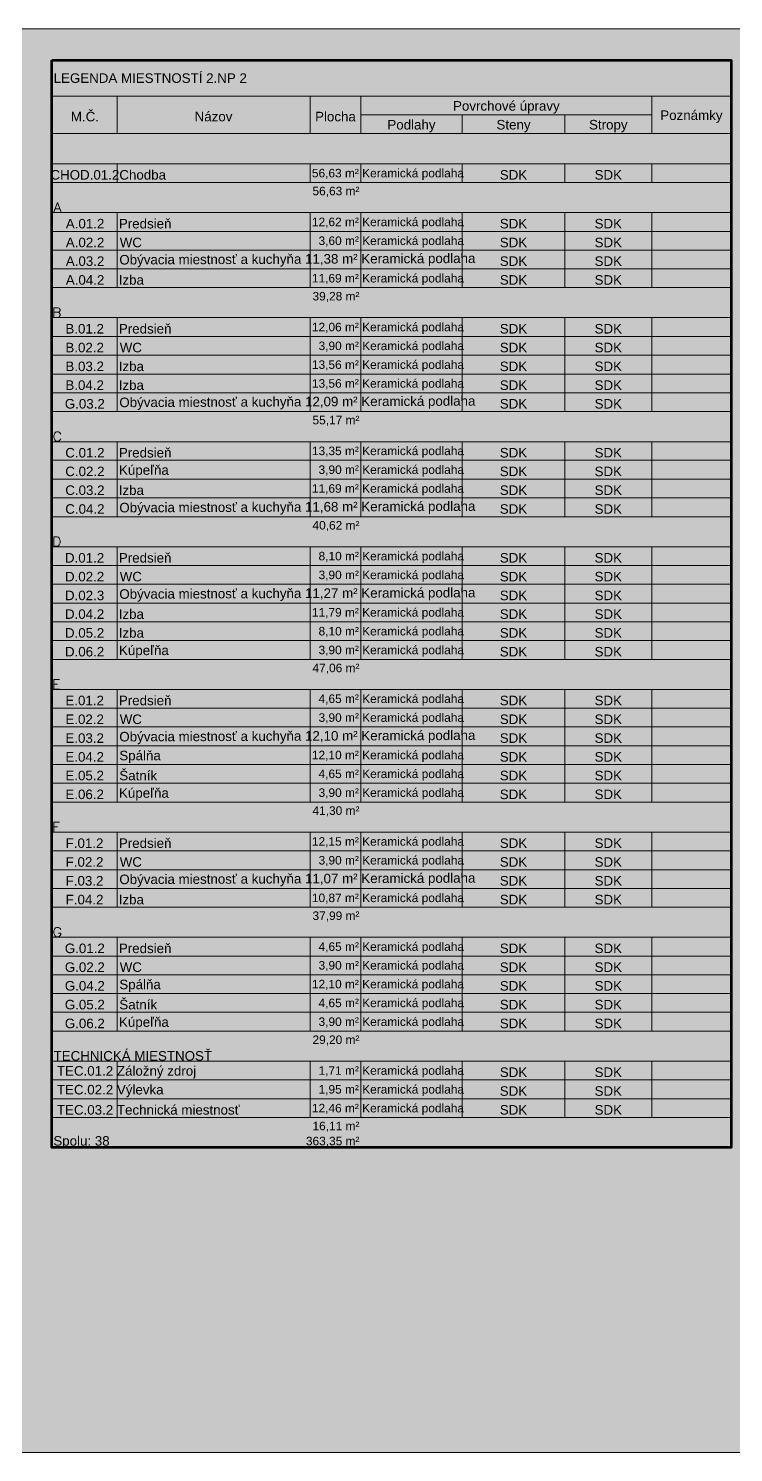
# Model space of a CAD drawing. Header units: millimetres. Extents: x 2377 to 264466, y -28213 to 61616.
# Drawn here: x 232711 to 248322, y -24410 to 7095 of the extents above; entities that cross this region are included whole.
import ezdxf

# ---------------------------------------------------------------- set-up
doc = ezdxf.new("R2010")
doc.units = ezdxf.units.MM
doc.layers.add('ZTI_KANAL', color=30, linetype='Continuous', lineweight=50)
doc.styles.add('PDF ArialMT', font='arial.ttf')

msp = doc.modelspace()

# ---------------------------------------------------------------- linework, layer by layer
at = {"layer": 'ZTI_KANAL', "color": 7, "lineweight": 9}
for points in [[(144446, -24410), (264438, -24410), (264438, 7087), (144446, 7087)], [(233274, -4360), (233274, -4151), (233344, -4151), (233373, -4160), (233392, -4183), (233401, -4202), (233414, -4233), (233414, -4281), (233401, -4313), (233392, -4332), (233373, -4351), (233344, -4360)]]:
    msp.add_lwpolyline(points, close=True, dxfattribs=at)
at = {"layer": 'ZTI_KANAL', "color": 7, "lineweight": 70}
msp.add_lwpolyline([(233227, 6392), (248272, 6392), (248272, 5598), (248272, -17662), (233227, -17662), (233227, 5598)], close=True, dxfattribs=at)
at = {"layer": 'ZTI_KANAL', "color": 7, "lineweight": 20}
for points in [[(233227, 5598), (248272, 5598)], [(234678, 5598), (234678, 5182), (234678, 4769)], [(238946, 5598), (238946, 5182), (238946, 4769)], [(240070, 5598), (240070, 5182)], [(246513, 5598), (246513, 5182)], [(246513, 4769), (246513, 5182), (244588, 5182), (242315, 5182), (240070, 5182), (240070, 4769)], [(242315, 5182), (242315, 4769)], [(244588, 5182), (244588, 4769)], [(248272, 4769), (246513, 4769), (244588, 4769), (242315, 4769), (240070, 4769), (238946, 4769), (234678, 4769), (233227, 4769)], [(248272, 4102), (246513, 4102), (244588, 4102), (242315, 4102), (240070, 4102), (238946, 4102), (234678, 4102), (233227, 4102)], [(234678, 4102), (234678, 3686)], [(238946, 4102), (238946, 3686)], [(240070, 4102), (240070, 3686)], [(242315, 4102), (242315, 3686)], [(244588, 4102), (244588, 3686)], [(246513, 4102), (246513, 3686)], [(248272, 3686), (246513, 3686), (244588, 3686), (242315, 3686), (240070, 3686), (238946, 3686), (234678, 3686), (233227, 3686)], [(248272, 3022), (246513, 3022), (244588, 3022), (242315, 3022), (240070, 3022), (238946, 3022), (234678, 3022), (233227, 3022)], [(234678, 3022), (234678, 2606), (234678, 2194), (234678, 1778), (234678, 1362)], [(238946, 3022), (238946, 2606), (238946, 2194), (238946, 1778), (238946, 1362)], [(240070, 3022), (240070, 2606), (240070, 2194), (240070, 1778), (240070, 1362)], [(242315, 3022), (242315, 2606), (242315, 2194), (242315, 1778), (242315, 1362)], [(244588, 3022), (244588, 2606), (244588, 2194), (244588, 1778), (244588, 1362)], [(246513, 3022), (246513, 2606), (246513, 2194), (246513, 1778), (246513, 1362)], [(248272, 2606), (246513, 2606), (244588, 2606), (242315, 2606), (240070, 2606), (238946, 2606), (234678, 2606), (233227, 2606)], [(248272, 2194), (246513, 2194), (244588, 2194), (242315, 2194), (240070, 2194), (238946, 2194), (234678, 2194), (233227, 2194)], [(248272, 1778), (246513, 1778), (244588, 1778), (242315, 1778), (240070, 1778), (238946, 1778), (234678, 1778), (233227, 1778)], [(248272, 1362), (246513, 1362), (244588, 1362), (242315, 1362), (240070, 1362), (238946, 1362), (234678, 1362), (233227, 1362)], [(248272, 698), (246513, 698), (244588, 698), (242315, 698), (240070, 698), (238946, 698), (234678, 698), (233227, 698)], [(234678, 698), (234678, 282), (234678, -134), (234678, -550), (234678, -966), (234678, -1379)], [(238946, 698), (238946, 282), (238946, -134), (238946, -550), (238946, -966), (238946, -1379)], [(240070, 698), (240070, 282), (240070, -134), (240070, -550), (240070, -966), (240070, -1379)], [(242315, 698), (242315, 282), (242315, -134), (242315, -550), (242315, -966), (242315, -1379)], [(244588, 698), (244588, 282), (244588, -134), (244588, -550), (244588, -966), (244588, -1379)], [(246513, 698), (246513, 282), (246513, -134), (246513, -550), (246513, -966), (246513, -1379)], [(248272, 282), (246513, 282), (244588, 282), (242315, 282), (240070, 282), (238946, 282), (234678, 282), (233227, 282)], [(248272, -134), (246513, -134), (244588, -134), (242315, -134), (240070, -134), (238946, -134), (234678, -134), (233227, -134)], [(248272, -550), (246513, -550), (244588, -550), (242315, -550), (240070, -550), (238946, -550), (234678, -550), (233227, -550)], [(248272, -966), (246513, -966), (244588, -966), (242315, -966), (240070, -966), (238946, -966), (234678, -966), (233227, -966)], [(248272, -1379), (246513, -1379), (244588, -1379), (242315, -1379), (240070, -1379), (238946, -1379), (234678, -1379), (233227, -1379)], [(248272, -2046), (246513, -2046), (244588, -2046), (242315, -2046), (240070, -2046), (238946, -2046), (234678, -2046), (233227, -2046)], [(234678, -2046), (234678, -2458), (234678, -2874), (234678, -3290), (234678, -3706)], [(238946, -2046), (238946, -2458), (238946, -2874), (238946, -3290), (238946, -3706)], [(240070, -2046), (240070, -2458), (240070, -2874), (240070, -3290), (240070, -3706)], [(242315, -2046), (242315, -2458), (242315, -2874), (242315, -3290), (242315, -3706)], [(244588, -2046), (244588, -2458), (244588, -2874), (244588, -3290), (244588, -3706)], [(246513, -2046), (246513, -2458), (246513, -2874), (246513, -3290), (246513, -3706)], [(248272, -2458), (246513, -2458), (244588, -2458), (242315, -2458), (240070, -2458), (238946, -2458), (234678, -2458), (233227, -2458)], [(248272, -2874), (246513, -2874), (244588, -2874), (242315, -2874), (240070, -2874), (238946, -2874), (234678, -2874), (233227, -2874)], [(248272, -3290), (246513, -3290), (244588, -3290), (242315, -3290), (240070, -3290), (238946, -3290), (234678, -3290), (233227, -3290)], [(248272, -3706), (246513, -3706), (244588, -3706), (242315, -3706), (240070, -3706), (238946, -3706), (234678, -3706), (233227, -3706)], [(248272, -4370), (246513, -4370), (244588, -4370), (242315, -4370), (240070, -4370), (238946, -4370), (234678, -4370), (233227, -4370)], [(234678, -4370), (234678, -4786), (234678, -5202), (234678, -5618), (234678, -6031), (234678, -6447), (234678, -6863)], [(238946, -4370), (238946, -4786), (238946, -5202), (238946, -5618), (238946, -6031), (238946, -6447), (238946, -6863)], [(240070, -4370), (240070, -4786), (240070, -5202), (240070, -5618), (240070, -6031), (240070, -6447), (240070, -6863)], [(242315, -4370), (242315, -4786), (242315, -5202), (242315, -5618), (242315, -6031), (242315, -6447), (242315, -6863)], [(244588, -4370), (244588, -4786), (244588, -5202), (244588, -5618), (244588, -6031), (244588, -6447), (244588, -6863)], [(246513, -4370), (246513, -4786), (246513, -5202), (246513, -5618), (246513, -6031), (246513, -6447), (246513, -6863)], [(248272, -4786), (246513, -4786), (244588, -4786), (242315, -4786), (240070, -4786), (238946, -4786), (234678, -4786), (233227, -4786)], [(248272, -5202), (246513, -5202), (244588, -5202), (242315, -5202), (240070, -5202), (238946, -5202), (234678, -5202), (233227, -5202)], [(248272, -5618), (246513, -5618), (244588, -5618), (242315, -5618), (240070, -5618), (238946, -5618), (234678, -5618), (233227, -5618)], [(248272, -6031), (246513, -6031), (244588, -6031), (242315, -6031), (240070, -6031), (238946, -6031), (234678, -6031), (233227, -6031)], [(248272, -6447), (246513, -6447), (244588, -6447), (242315, -6447), (240070, -6447), (238946, -6447), (234678, -6447), (233227, -6447)], [(248272, -6863), (246513, -6863), (244588, -6863), (242315, -6863), (240070, -6863), (238946, -6863), (234678, -6863), (233227, -6863)], [(248272, -7526), (246513, -7526), (244588, -7526), (242315, -7526), (240070, -7526), (238946, -7526), (234678, -7526), (233227, -7526)], [(234678, -7526), (234678, -7942), (234678, -8358), (234678, -8774), (234678, -9187), (234678, -9603), (234678, -10019)], [(238946, -7526), (238946, -7942), (238946, -8358), (238946, -8774), (238946, -9187), (238946, -9603), (238946, -10019)], [(240070, -7526), (240070, -7942), (240070, -8358), (240070, -8774), (240070, -9187), (240070, -9603), (240070, -10019)], [(242315, -7526), (242315, -7942), (242315, -8358), (242315, -8774), (242315, -9187), (242315, -9603), (242315, -10019)], [(244588, -7526), (244588, -7942), (244588, -8358), (244588, -8774), (244588, -9187), (244588, -9603), (244588, -10019)], [(246513, -7526), (246513, -7942), (246513, -8358), (246513, -8774), (246513, -9187), (246513, -9603), (246513, -10019)], [(248272, -7942), (246513, -7942), (244588, -7942), (242315, -7942), (240070, -7942), (238946, -7942), (234678, -7942), (233227, -7942)], [(248272, -8358), (246513, -8358), (244588, -8358), (242315, -8358), (240070, -8358), (238946, -8358), (234678, -8358), (233227, -8358)], [(248272, -8774), (246513, -8774), (244588, -8774), (242315, -8774), (240070, -8774), (238946, -8774), (234678, -8774), (233227, -8774)], [(248272, -9187), (246513, -9187), (244588, -9187), (242315, -9187), (240070, -9187), (238946, -9187), (234678, -9187), (233227, -9187)], [(248272, -9603), (246513, -9603), (244588, -9603), (242315, -9603), (240070, -9603), (238946, -9603), (234678, -9603), (233227, -9603)], [(248272, -10019), (246513, -10019), (244588, -10019), (242315, -10019), (240070, -10019), (238946, -10019), (234678, -10019), (233227, -10019)], [(248272, -10683), (246513, -10683), (244588, -10683), (242315, -10683), (240070, -10683), (238946, -10683), (234678, -10683), (233227, -10683)], [(234678, -10683), (234678, -11099), (234678, -11515), (234678, -11931), (234678, -12347)], [(238946, -10683), (238946, -11099), (238946, -11515), (238946, -11931), (238946, -12347)], [(240070, -10683), (240070, -11099), (240070, -11515), (240070, -11931), (240070, -12347)], [(242315, -10683), (242315, -11099), (242315, -11515), (242315, -11931), (242315, -12347)], [(244588, -10683), (244588, -11099), (244588, -11515), (244588, -11931), (244588, -12347)], [(246513, -10683), (246513, -11099), (246513, -11515), (246513, -11931), (246513, -12347)], [(248272, -11099), (246513, -11099), (244588, -11099), (242315, -11099), (240070, -11099), (238946, -11099), (234678, -11099), (233227, -11099)], [(248272, -11515), (246513, -11515), (244588, -11515), (242315, -11515), (240070, -11515), (238946, -11515), (234678, -11515), (233227, -11515)], [(248272, -11931), (246513, -11931), (244588, -11931), (242315, -11931), (240070, -11931), (238946, -11931), (234678, -11931), (233227, -11931)], [(248272, -12347), (246513, -12347), (244588, -12347), (242315, -12347), (240070, -12347), (238946, -12347), (234678, -12347), (233227, -12347)], [(248272, -13010), (246513, -13010), (244588, -13010), (242315, -13010), (240070, -13010), (238946, -13010), (234678, -13010), (233227, -13010)], [(234678, -13010), (234678, -13426), (234678, -13839), (234678, -14255), (234678, -14671), (234678, -15087)], [(238946, -13010), (238946, -13426), (238946, -13839), (238946, -14255), (238946, -14671), (238946, -15087)], [(240070, -13010), (240070, -13426), (240070, -13839), (240070, -14255), (240070, -14671), (240070, -15087)], [(242315, -13010), (242315, -13426), (242315, -13839), (242315, -14255), (242315, -14671), (242315, -15087)], [(244588, -13010), (244588, -13426), (244588, -13839), (244588, -14255), (244588, -14671), (244588, -15087)], [(246513, -13010), (246513, -13426), (246513, -13839), (246513, -14255), (246513, -14671), (246513, -15087)], [(248272, -13426), (246513, -13426), (244588, -13426), (242315, -13426), (240070, -13426), (238946, -13426), (234678, -13426), (233227, -13426)], [(248272, -13839), (246513, -13839), (244588, -13839), (242315, -13839), (240070, -13839), (238946, -13839), (234678, -13839), (233227, -13839)], [(248272, -14255), (246513, -14255), (244588, -14255), (242315, -14255), (240070, -14255), (238946, -14255), (234678, -14255), (233227, -14255)], [(248272, -14671), (246513, -14671), (244588, -14671), (242315, -14671), (240070, -14671), (238946, -14671), (234678, -14671), (233227, -14671)], [(248272, -15087), (246513, -15087), (244588, -15087), (242315, -15087), (240070, -15087), (238946, -15087), (234678, -15087), (233227, -15087)], [(248272, -15751), (246513, -15751), (244588, -15751), (242315, -15751), (240070, -15751), (238946, -15751), (234678, -15751), (233227, -15751)], [(234678, -15751), (234678, -16167), (234678, -16583), (234678, -16995)], [(238946, -15751), (238946, -16167), (238946, -16583), (238946, -16995)], [(240070, -15751), (240070, -16167), (240070, -16583), (240070, -16995)], [(242315, -15751), (242315, -16167), (242315, -16583), (242315, -16995)], [(244588, -15751), (244588, -16167), (244588, -16583), (244588, -16995)], [(246513, -15751), (246513, -16167), (246513, -16583), (246513, -16995)], [(248272, -16167), (246513, -16167), (244588, -16167), (242315, -16167), (240070, -16167), (238946, -16167), (234678, -16167), (233227, -16167)], [(248272, -16583), (246513, -16583), (244588, -16583), (242315, -16583), (240070, -16583), (238946, -16583), (234678, -16583), (233227, -16583)], [(248272, -16995), (246513, -16995), (244588, -16995), (242315, -16995), (240070, -16995), (238946, -16995), (234678, -16995), (233227, -16995)]]:
    msp.add_lwpolyline(points, dxfattribs=at)
at = {"layer": 'ZTI_KANAL', "color": 7, "lineweight": 9}
for points in [[(233274, 3032), (233354, 3242), (233433, 3032)], [(233303, 3102), (233401, 3102)], [(233274, 816), (233363, 816), (233392, 806), (233401, 796), (233414, 774), (233414, 746), (233401, 727), (233392, 714), (233363, 704), (233274, 704), (233274, 914), (233363, 914), (233392, 904), (233401, 895), (233414, 876), (233414, 857), (233401, 835), (233392, 825), (233363, 816)], [(233424, -1877), (233414, -1855), (233392, -1836), (233373, -1826), (233331, -1826), (233312, -1836), (233293, -1855), (233284, -1877), (233274, -1906), (233274, -1957), (233284, -1985), (233293, -2007), (233312, -2026), (233331, -2036), (233373, -2036), (233392, -2026), (233414, -2007), (233424, -1985)], [(233401, -7520), (233274, -7520), (233274, -7307), (233401, -7307)], [(233274, -7409), (233354, -7409)], [(233274, -10676), (233274, -10467), (233401, -10467)], [(233274, -10565), (233354, -10565)], [(233424, -12842), (233414, -12820), (233392, -12801), (233373, -12791), (233331, -12791), (233312, -12801), (233293, -12820), (233284, -12842), (233274, -12870), (233274, -12921), (233284, -12950), (233293, -12972), (233312, -12991), (233331, -13001), (233373, -13001), (233392, -12991), (233414, -12972), (233424, -12950), (233424, -12921), (233373, -12921)]]:
    msp.add_lwpolyline(points, dxfattribs=at)
at = {"layer": 'ZTI_KANAL', "color": 7, "lineweight": 35, "true_color": 0xffffff, "transparency": 33554559}
msp.add_solid([(144446, -24410), (264466, -24410), (144446, 7095), (264466, 7095)], dxfattribs=at)

# ---------------------------------------------------------------- texts
at = {"layer": 'ZTI_KANAL', "color": 7, "attachment_point": 4, "style": 'PDF ArialMT'}
for s, insert, char_height in [('LEGENDA MIESTNOSTÍ 2.NP 2', (233268, 5996), 211.22), ('Povrchové úpravy', (242112, 5351), 211.22), ('M.Č.', (233649, 5145), 211.2), ('Názov', (236390, 5145), 211.2), ('Plocha', (239057, 5145), 211.2), ('Podlahy', (240658, 4935), 211.2), ('Steny', (243074, 4935), 211.2), ('Stropy', (245123, 4935), 211.2), ('Poznámky', (246701, 5145), 211.2), ('CHOD.01.2Chodba', (233198, 3856), 211.22), ('56,63 m² Keramická podlaha', (238987, 3867), 188.59), ('SDK', (243147, 3856), 211.2), ('SDK', (245246, 3856), 211.2), ('56,63 m²', (239000, 3482), 188.6), ('A.01.2', (233538, 2776), 211.2), ('Predsieň', (234713, 2776), 211.2), ('12,62 m² Keramická podlaha', (238987, 2787), 188.59), ('SDK', (243147, 2776), 211.2), ('SDK', (245246, 2776), 211.2), ('A.02.2', (233538, 2360), 211.2), ('WC', (234732, 2360), 211.2), ('3,60 m² Keramická podlaha', (239134, 2371), 188.59), ('SDK', (243147, 2360), 211.2), ('SDK', (245246, 2360), 211.2), ('A.03.2', (233538, 1947), 211.2), ('SDK', (243147, 1947), 211.2), ('SDK', (245246, 1947), 211.2), ('A.04.2', (233538, 1531), 211.2), ('Izba', (234710, 1531), 211.2), ('11,69 m² Keramická podlaha', (238987, 1542), 188.59), ('SDK', (243147, 1531), 211.2), ('SDK', (245246, 1531), 211.2), ('39,28 m²', (239000, 1155), 188.6), ('B.01.2', (233529, 451), 211.2), ('Predsieň', (234713, 451), 211.2), ('12,06 m² Keramická podlaha', (238987, 462), 188.59), ('SDK', (243147, 451), 211.2), ('SDK', (245246, 451), 211.2), ('B.02.2', (233529, 35), 211.2), ('WC', (234732, 35), 211.2), ('3,90 m² Keramická podlaha', (239134, 46), 188.59), ('SDK', (243147, 35), 211.2), ('SDK', (245246, 35), 211.2), ('B.03.2', (233529, -381), 211.2), ('Izba', (234710, -381), 211.2), ('13,56 m² Keramická podlaha', (238987, -370), 188.59), ('SDK', (243147, -381), 211.2), ('SDK', (245246, -381), 211.2), ('B.04.2', (233529, -797), 211.2), ('Izba', (234710, -797), 211.2), ('13,56 m² Keramická podlaha', (238987, -786), 188.59), ('SDK', (243147, -797), 211.2), ('SDK', (245246, -797), 211.2), ('G.03.2', (233516, -1209), 211.2), ('SDK', (243147, -1209), 211.2), ('SDK', (245246, -1209), 211.2), ('55,17 m²', (239000, -1586), 188.6), ('C.01.2', (233526, -2292), 211.2), ('Predsieň', (234713, -2292), 211.2), ('13,35 m² Keramická podlaha', (238987, -2278), 188.59), ('SDK', (243147, -2292), 211.2), ('SDK', (245246, -2292), 211.2), ('C.02.2', (233526, -2705), 211.2), ('Kúpeľňa', (234716, -2705), 211.2), ('3,90 m² Keramická podlaha', (239134, -2694), 188.59), ('SDK', (243147, -2705), 211.2), ('SDK', (245246, -2705), 211.2), ('C.03.2', (233526, -3121), 211.2), ('Izba', (234710, -3121), 211.2), ('11,69 m² Keramická podlaha', (238987, -3110), 188.59), ('SDK', (243147, -3121), 211.2), ('SDK', (245246, -3121), 211.2), ('C.04.2', (233526, -3537), 211.2), ('SDK', (243147, -3537), 211.2), ('SDK', (245246, -3537), 211.2), ('40,62 m²', (239000, -3913), 188.6), ('D.01.2', (233519, -4617), 211.2), ('Predsieň', (234713, -4617), 211.2), ('8,10 m² Keramická podlaha', (239134, -4606), 188.59), ('SDK', (243147, -4617), 211.2), ('SDK', (245246, -4617), 211.2), ('D.02.2', (233519, -5033), 211.2), ('WC', (234732, -5033), 211.2), ('3,90 m² Keramická podlaha', (239134, -5022), 188.59), ('SDK', (243147, -5033), 211.2), ('SDK', (245246, -5033), 211.2), ('D.02.3', (233519, -5449), 211.2), ('SDK', (243147, -5449), 211.2), ('SDK', (245246, -5449), 211.2), ('D.04.2', (233519, -5862), 211.2), ('Izba', (234710, -5862), 211.2), ('11,79 m² Keramická podlaha', (238987, -5851), 188.59), ('SDK', (243147, -5862), 211.2), ('SDK', (245246, -5862), 211.2), ('D.05.2', (233519, -6278), 211.2), ('Izba', (234710, -6278), 211.2), ('8,10 m² Keramická podlaha', (239134, -6267), 188.59), ('SDK', (243147, -6278), 211.2), ('SDK', (245246, -6278), 211.2), ('D.06.2', (233519, -6694), 211.2), ('Kúpeľňa', (234716, -6694), 211.2), ('3,90 m² Keramická podlaha', (239134, -6683), 188.59), ('SDK', (243147, -6694), 211.2), ('SDK', (245246, -6694), 211.2), ('47,06 m²', (239000, -7070), 188.6), ('E.01.2', (233529, -7773), 211.2), ('Predsieň', (234713, -7773), 211.2), ('4,65 m² Keramická podlaha', (239134, -7762), 188.59), ('SDK', (243147, -7773), 211.2), ('SDK', (245246, -7773), 211.2), ('E.02.2', (233529, -8189), 211.2), ('WC', (234732, -8189), 211.2), ('3,90 m² Keramická podlaha', (239134, -8178), 188.59), ('SDK', (243147, -8189), 211.2), ('SDK', (245246, -8189), 211.2), ('E.03.2', (233529, -8605), 211.2), ('SDK', (243147, -8605), 211.2), ('SDK', (245246, -8605), 211.2), ('E.04.2', (233529, -9021), 211.2), ('Spálňa', (234723, -9021), 211.2), ('12,10 m² Keramická podlaha', (238987, -9007), 188.59), ('SDK', (243147, -9021), 211.2), ('SDK', (245246, -9021), 211.2), ('E.05.2', (233529, -9434), 211.2), ('Šatník', (234723, -9434), 211.2), ('4,65 m² Keramická podlaha', (239134, -9423), 188.59), ('SDK', (243147, -9434), 211.2), ('SDK', (245246, -9434), 211.2), ('E.06.2', (233529, -9850), 211.2), ('Kúpeľňa', (234716, -9850), 211.2), ('3,90 m² Keramická podlaha', (239134, -9839), 188.59), ('SDK', (243147, -9850), 211.2), ('SDK', (245246, -9850), 211.2), ('41,30 m²', (239000, -10226), 188.6), ('F.01.2', (233535, -10930), 211.2), ('Predsieň', (234713, -10930), 211.2), ('12,15 m² Keramická podlaha', (238987, -10919), 188.59), ('SDK', (243147, -10930), 211.2), ('SDK', (245246, -10930), 211.2), ('F.02.2', (233535, -11346), 211.2), ('WC', (234732, -11346), 211.2), ('3,90 m² Keramická podlaha', (239134, -11335), 188.59), ('SDK', (243147, -11346), 211.2), ('SDK', (245246, -11346), 211.2), ('F.03.2', (233535, -11762), 211.2), ('SDK', (243147, -11762), 211.2), ('SDK', (245246, -11762), 211.2), ('F.04.2', (233535, -12178), 211.2), ('Izba', (234710, -12178), 211.2), ('10,87 m² Keramická podlaha', (238987, -12167), 188.59), ('SDK', (243147, -12178), 211.2), ('SDK', (245246, -12178), 211.2), ('37,99 m²', (239000, -12551), 188.6), ('G.01.2', (233516, -13257), 211.2), ('Predsieň', (234713, -13257), 211.2), ('4,65 m² Keramická podlaha', (239134, -13246), 188.59), ('SDK', (243147, -13257), 211.2), ('SDK', (245246, -13257), 211.2), ('3,90 m² Keramická podlaha', (239134, -13659), 188.59), ('G.02.2', (233516, -13673), 211.2), ('WC', (234732, -13673), 211.2), ('SDK', (243147, -13673), 211.2), ('SDK', (245246, -13673), 211.2), ('G.04.2', (233516, -14086), 211.2), ('Spálňa', (234723, -14086), 211.2), ('12,10 m² Keramická podlaha', (238987, -14075), 188.59), ('SDK', (243147, -14086), 211.2), ('SDK', (245246, -14086), 211.2), ('G.05.2', (233516, -14502), 211.2), ('Šatník', (234723, -14502), 211.2), ('4,65 m² Keramická podlaha', (239134, -14491), 188.59), ('SDK', (243147, -14502), 211.2), ('SDK', (245246, -14502), 211.2), ('Kúpeľňa', (234716, -14918), 211.2), ('3,90 m² Keramická podlaha', (239134, -14907), 188.59), ('G.06.2', (233516, -14918), 211.2), ('SDK', (243147, -14918), 211.2), ('SDK', (245246, -14918), 211.2), ('29,20 m²', (239000, -15295), 188.6), ('TECHNICKÁ MIESTNOSŤ', (233268, -15636), 211.22), ('TEC.01.2 Záložný zdroj', (233341, -15998), 211.22), ('1,71 m² Keramická podlaha', (239134, -15987), 188.59), ('SDK', (243147, -15998), 211.2), ('SDK', (245246, -15998), 211.2), ('TEC.02.2 Výlevka', (233341, -16414), 211.22), ('1,95 m² Keramická podlaha', (239134, -16403), 188.59), ('SDK', (243147, -16414), 211.2), ('SDK', (245246, -16414), 211.2), ('12,46 m² Keramická podlaha', (238987, -16819), 188.59), ('TEC.03.2 Technická miestnosť', (233341, -16830), 211.22), ('SDK', (243147, -16830), 211.2), ('SDK', (245246, -16830), 211.2), ('16,11 m²', (239000, -17203), 188.6), ('Spolu: 38', (233262, -17547), 211.2), ('363,35 m²', (238854, -17536), 188.6)]:
    msp.add_mtext(s, dxfattribs=dict(at, insert=insert, char_height=char_height))
at = {"layer": 'ZTI_KANAL', "color": 7, "char_height": 211.22, "attachment_point": 4, "rotation": 0.2447, "style": 'PDF ArialMT'}
for s, insert in [('Obývacia miestnosť a kuchyňa 11,38 m² Keramická podlaha', (234723, 1947)), ('Obývacia miestnosť a kuchyňa 12,09 m² Keramická podlaha', (234723, -1209)), ('Obývacia miestnosť a kuchyňa 11,68 m² Keramická podlaha', (234723, -3537)), ('Obývacia miestnosť a kuchyňa 11,27 m² Keramická podlaha', (234723, -5449)), ('Obývacia miestnosť a kuchyňa 12,10 m² Keramická podlaha', (234723, -8605)), ('Obývacia miestnosť a kuchyňa 11,07 m² Keramická podlaha', (234723, -11762))]:
    msp.add_mtext(s, dxfattribs=dict(at, insert=insert))

doc.saveas('drawing.dxf')
